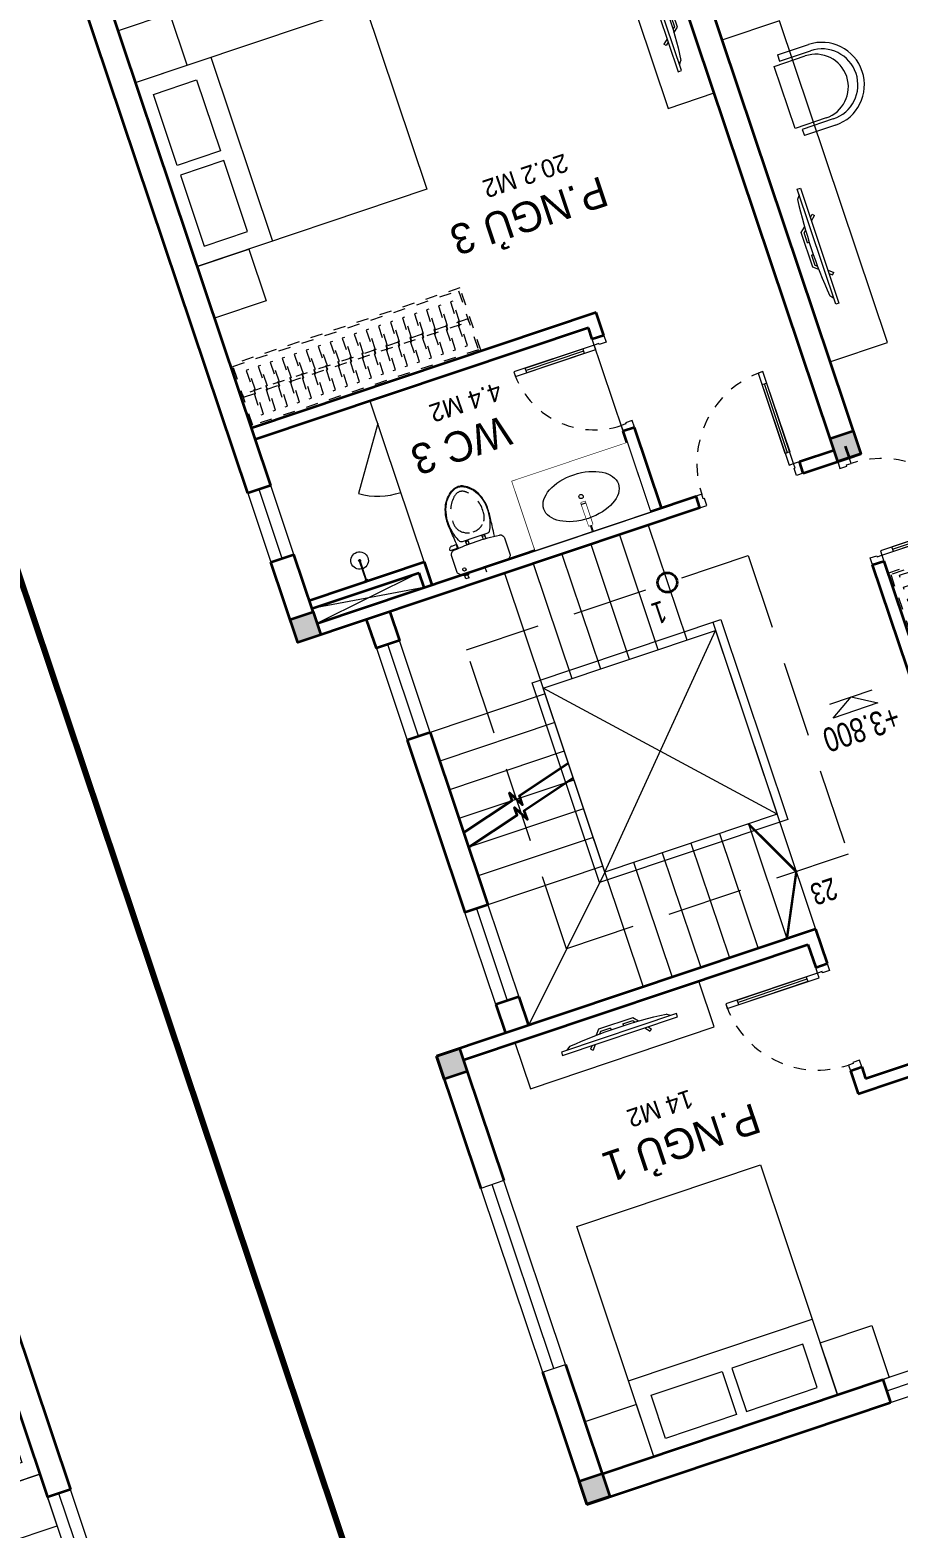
# Model space of a CAD drawing. Header units: metres. Extents: x 568336 to 569219, y 2065964 to 2066430.
# Drawn here: x 568462.29 to 568469.45, y 2066107.12 to 2066119.48 of the extents above; entities that cross this region are included whole.
import ezdxf

# ---------------------------------------------------------------- set-up
doc = ezdxf.new("R2010")
doc.units = ezdxf.units.M
for name, pattern in [('CENTER', [2, 1.25, -0.25, 0.25, -0.25]), ('DASHED', [0.75, 0.5, -0.25]), ('HIDDEN', [0.375, 0.25, -0.125]), ('HIDDEN2', [0.1875, 0.125, -0.0625]), ('X-5M-G-MB PHONGNGU$0$HIDDEN2', [0.1875, 0.125, -0.0625]), ('xref-thap C (mb tang 32-2)$0$HIDDEN', [0.375, 0.25, -0.125]), ('Xref-VCMT-BT3 - tuong bao$0$HIDDEN', [0.375, 0.25, -0.125])]:
    doc.linetypes.add(name, pattern=pattern)
doc.layers.get('0').update_dxf_attribs({"linetype": 'CONTINUOUS'})
doc.layers.get('DEFPOINTS').update_dxf_attribs({"linetype": 'CONTINUOUS'})
for name, color, linetype, lineweight in [('-CONCRETE', 1, 'CONTINUOUS', 35), ('-DOOR', 137, 'CONTINUOUS', 9), ('-FURNITURE', 46, 'CONTINUOUS', 9), ('-HIDE', 3, 'HIDDEN', 13), ('-KH', 143, 'CONTINUOUS', 13), ('-LINE1', 7, 'CONTINUOUS', 18), ('-RANH GIOI KHU DAT', 12, 'CENTER', 18), ('-TEXT', 7, 'CONTINUOUS', 15), ('-WALL', 4, 'CONTINUOUS', 35), ('Bighome_khuat', 251, 'DASHED', 5), ('TEXT25', 2, 'CONTINUOUS', 13)]:
    doc.layers.add(name, color=color, linetype=linetype, lineweight=lineweight)
doc.layers.add('LoLK', color=6, linetype='CONTINUOUS')
doc.styles.add('1', font='arial.ttf')
doc.styles.add('T1', font='', dxfattribs={"height": 200})
doc.styles.get('T1').set_extended_font_data('VNgeometric Light')

# ---------------------------------------------------------------- blocks, each defined once
blk = doc.blocks.new('A$C32e20c34')
blk.add_line((657, 2050), (657, 450))
for points in [[(0, 2050), (450, 2050), (450, 2500), (0, 2500)], [(109, 1910), (485.5, 1910), (485.5, 1292.5), (109, 1292.5)], [(109, 590), (485.5, 590), (485.5, 1207.5), (109, 1207.5)], [(0, 450), (450, 450), (450, 0), (0, 0)]]:
    blk.add_lwpolyline(points, close=True)
blk.add_lwpolyline([(0, 2050), (2000, 2050), (2000, 450), (0, 450), (0, 2050)])
blk = doc.blocks.new('BT1-T2')
at = {"layer": '-DOOR'}
blk.add_lwpolyline([(203987, 45426), (204187, 45426), (204187, 44626), (203987, 44626)], close=True, dxfattribs=at)
blk.add_lwpolyline([(204087, 45426), (204087, 44626)], dxfattribs=at)
at = {"layer": '-RANH GIOI KHU DAT', "linetype": 'HIDDEN', "ltscale": 10, "const_width": 50}
blk.add_lwpolyline([(193687, 28101), (206187, 28101), (206187, 48101), (193687, 48101)], close=True, dxfattribs=at)
at = {"layer": '-WALL'}
for p, q in [((203987, 42201), (203987, 44626)), ((204187, 44626), (203987, 44626)), ((204187, 42201), (204187, 44626))]:
    blk.add_line(p, q, dxfattribs=at)
at = {"layer": '-FURNITURE', "rotation": 180}
blk.add_blockref('A$C32e20c34', (203987, 44876), dxfattribs=at)
blk = doc.blocks.new('*U88')
at = {"color": 251}
blk.add_line((-70, 100), (-70, 700), dxfattribs=at)
for points in [[(-50, 0), (-50, 800), (-90, 800), (-90, 0)], [(-50, 100), (-90, 100), (-90, 700), (-50, 700)], [(-900, -100), (-840, -100), (-840, -40), (-850, -40), (-850, 0), (-900, 0)], [(0, -100), (-60, -100), (-60, -40), (-50, -40), (-50, 0), (0, 0)]]:
    blk.add_lwpolyline(points, close=True)
at = {"layer": 'Bighome_khuat', "linetype": 'Xref-VCMT-BT3 - tuong bao$0$HIDDEN'}
blk.add_arc((-50, 0), 800, 90, 180, dxfattribs=at)
blk = doc.blocks.new('DANH COT')
at = {"layer": '-KH'}
blk.add_line((0, 0), (368, 0), dxfattribs=at)
blk.add_lwpolyline([(379, 118), (-11, 118), (184, 0)], close=True, dxfattribs=at)
blk.add_solid([(184, 0), (184, 118), (379, 118), (184, 0)], dxfattribs=at)
at = {"layer": '-TEXT', "style": '1', "width": 0.75}
blk.add_attdef('CAODO', (-142, 178), '', height=180, dxfattribs=at)
blk = doc.blocks.new('Sink_Cicle')
blk.add_lwpolyline([(17, -50), (-17, -50), (-18, -252), (17, -252)], close=True)
blk.add_circle((0, -300), 17.5)
at = {"layer": 'DEFPOINTS'}
blk.add_line((0, -100), (0, 0), dxfattribs=at)
blk.add_wipeout([(17, -50), (-17, -50), (-18, -252), (17, -252)])
at = {"layer": '-FURNITURE', "linetype": 'Continuous'}
blk.add_ellipse((0, -300), major_axis=(-325, 0), ratio=0.584615, dxfattribs=at)
blk.add_line((-18, -237), (17, -237))
blk = doc.blocks.new('*U175')
at = {"ltscale": 300}
blk.add_lwpolyline([(0, 0), (1000, 0), (1000, -600), (0, -600)], close=True, dxfattribs=at)
blk.add_wipeout([(0, 0), (1000, 0), (1000, -600), (0, -600)], dxfattribs=at)
blk.add_blockref('Sink_Cicle', (500, 0), dxfattribs=at)
blk = doc.blocks.new('A$C18091ED7')
for p, q in [((0, -42), (0, 0)), ((146, -27), (179, -27)), ((146, -27), (146, -30)), ((146, -30), (166, -30)), ((153, -37), (146, -30)), ((152, 0), (152, -27)), ((152, 0), (179, 0)), ((153, -37), (166, -37)), ((153, -40), (153, -37)), ((153, -40), (178, -40)), ((153, -40), (178, -40)), ((153, -40), (153, -42)), ((185, -30), (166, -30)), ((178, -37), (166, -37)), ((185, -30), (178, -37)), ((178, -37), (178, -40)), ((178, -40), (178, -42)), ((179, 0), (179, -27)), ((179, -27), (185, -27)), ((185, -27), (185, -30)), ((-83, -267), (-83, -300)), ((-83, -278), (-83, -288)), ((-61, -290), (-83, -290)), ((-63, -265), (-81, -265)), ((-61, -267), (-61, -300)), ((61, -267), (61, -300)), ((61, -290), (83, -290)), ((63, -265), (81, -265)), ((83, -267), (83, -300)), ((83, -278), (83, -288)), ((165, -262), (165, -290)), ((168, -260), (228, -260)), ((168, -292), (207, -292)), ((231, -274), (231, -262))]:
    blk.add_line(p, q)
for points in [[(230, -219, -0.137407), (225, -235), (222, -241, -0.236081), (198, -255, -0.051961), (-198, -255, -0.236081), (-222, -241), (-225, -235, -0.137407), (-230, -219), (-230, -72, -0.198912), (-226, -63), (-209, -46, -0.198912), (-200, -42), (0, -42), (200, -42, -0.198912), (209, -46), (226, -63, -0.198912), (230, -72)], [(144, -619, -0.212405), (26, -734, -0.027685), (-1, -739, -0.022279), (-26, -734, -0.212405), (-144, -619, -0.142796), (-167, -428, -0.093005), (-128, -309, -0.256439), (-111, -300), (0, -300), (111, -300, -0.256439), (128, -309, -0.093005), (167, -428, -0.142796)]]:
    blk.add_lwpolyline(points, format="xyb", close=True)
at = {"linetype": 'xref-thap C (mb tang 32-2)$0$HIDDEN', "ltscale": 100}
blk.add_lwpolyline([(61, -669, -0.199031), (0, -699, -0.199031), (-61, -669, -0.218924), (-132, -478, -0.153791), (-112, -404, -0.236701), (0, -348, -0.236701), (112, -404, -0.153791), (132, -478, -0.218924)], format="xyb", close=True, dxfattribs=at)
blk.add_circle((166, -78), 13.9)
for centre, radius, start, end in [((-81, -267), 1.98, 90, 180), ((-63, -267), 1.98, 0, 90), ((63, -267), 1.98, 90, 180), ((81, -267), 1.98, 0, 90), ((168, -262), 2.47, 90, 180), ((168, -290), 2.47, 180, 270), ((207, -277), 15.5, 270, 306.4659), ((168, -225), 80.1, 306.4659, 320.3123), ((228, -274), 2.47, 320.3123, 0)]:
    blk.add_arc(centre, radius, start, end)
for points in [[(-156, -259), (-157, -267), (-164, -328), (-169, -385), (-184, -528), (-136, -679), (-50, -735), (-20, -741), (0, -744)], [(156, -259), (157, -267), (164, -328), (169, -385), (184, -528), (136, -679), (50, -735), (20, -741), (0, -744)]]:
    blk.add_open_spline(points, degree=3, knots=[130.613938, 130.613938, 130.613938, 130.613938, 152.852109, 311.129351, 417.703951, 561.383393, 697.692632, 710.812262, 710.812262, 710.812262, 710.812262])
blk = doc.blocks.new('shower')
for points in [[(180919, -32316), (180912, -32316), (180912, -32147), (180919, -32147)], [(180929, -32327), (180902, -32327), (180902, -32316), (180929, -32316)]]:
    blk.add_lwpolyline(points, close=True)
for radius, start, end in [(72, 272.7907, 267.2093), (8.35, 294.8355, 245.1645)]:
    blk.add_arc((180916, -32147), radius, start, end)
blk = doc.blocks.new('*U96')
at = {"color": 251}
blk.add_line((-70, 100), (-70, 600), dxfattribs=at)
for points in [[(-50, 0), (-50, 700), (-90, 700), (-90, 0)], [(-50, 100), (-90, 100), (-90, 600), (-50, 600)], [(-800, -100), (-740, -100), (-740, -40), (-750, -40), (-750, 0), (-800, 0)], [(0, -100), (-60, -100), (-60, -40), (-50, -40), (-50, 0), (0, 0)]]:
    blk.add_lwpolyline(points, close=True)
at = {"layer": 'Bighome_khuat', "linetype": 'Xref-VCMT-BT3 - tuong bao$0$HIDDEN'}
blk.add_arc((-50, 0), 700, 90, 180, dxfattribs=at)
blk = doc.blocks.new('*U189')
at = {"linetype": 'X-5M-G-MB PHONGNGU$0$HIDDEN2'}
for points in [[(0, 600), (0, 0), (2182, 0), (2182, 600)], [(2162, 580), (2162, 20), (20, 20), (20, 580)], [(2162, 287), (2162, 313), (20, 313), (20, 287)], [(114, 319), (109, 319), (109, 280), (114, 280)], [(228, 319), (223, 319), (223, 280), (228, 280)], [(342, 319), (337, 319), (337, 280), (342, 280)], [(456, 319), (451, 319), (451, 280), (456, 280)], [(570, 319), (565, 319), (565, 280), (570, 280)], [(684, 319), (679, 319), (679, 280), (684, 280)], [(798, 319), (793, 319), (793, 280), (798, 280)], [(912, 319), (907, 319), (907, 280), (912, 280)], [(1026, 319), (1021, 319), (1021, 280), (1026, 280)], [(1140, 319), (1135, 319), (1135, 280), (1140, 280)], [(1254, 319), (1249, 319), (1249, 280), (1254, 280)], [(1368, 319), (1363, 319), (1363, 280), (1368, 280)], [(1482, 319), (1477, 319), (1477, 280), (1482, 280)], [(1596, 319), (1591, 319), (1591, 280), (1596, 280)], [(1710, 319), (1705, 319), (1705, 280), (1710, 280)], [(1824, 319), (1819, 319), (1819, 280), (1824, 280)], [(1938, 319), (1933, 319), (1933, 280), (1938, 280)], [(2052, 319), (2047, 319), (2047, 280), (2052, 280)]]:
    blk.add_lwpolyline(points, close=True, dxfattribs=at)
for points in [[(122, 313), (122, 515), (100, 515), (100, 313)], [(236, 313), (236, 515), (214, 515), (214, 313)], [(350, 313), (350, 515), (328, 515), (328, 313)], [(464, 313), (464, 515), (442, 515), (442, 313)], [(578, 313), (578, 515), (556, 515), (556, 313)], [(692, 313), (692, 515), (670, 515), (670, 313)], [(806, 313), (806, 515), (784, 515), (784, 313)], [(920, 313), (920, 515), (898, 515), (898, 313)], [(1034, 313), (1034, 515), (1012, 515), (1012, 313)], [(1148, 313), (1148, 515), (1126, 515), (1126, 313)], [(1262, 313), (1262, 515), (1240, 515), (1240, 313)], [(1376, 313), (1376, 515), (1354, 515), (1354, 313)], [(1490, 313), (1490, 515), (1468, 515), (1468, 313)], [(1604, 313), (1604, 515), (1582, 515), (1582, 313)], [(1718, 313), (1718, 515), (1696, 515), (1696, 313)], [(1832, 313), (1832, 515), (1810, 515), (1810, 313)], [(1946, 313), (1946, 515), (1924, 515), (1924, 313)], [(2060, 313), (2060, 515), (2038, 515), (2038, 313)], [(100, 287), (100, 92), (122, 92), (122, 287)], [(214, 287), (214, 92), (236, 92), (236, 287)], [(328, 287), (328, 92), (350, 92), (350, 287)], [(442, 287), (442, 92), (464, 92), (464, 287)], [(556, 287), (556, 92), (578, 92), (578, 287)], [(670, 287), (670, 92), (692, 92), (692, 287)], [(784, 287), (784, 92), (806, 92), (806, 287)], [(898, 287), (898, 92), (920, 92), (920, 287)], [(1012, 287), (1012, 92), (1034, 92), (1034, 287)], [(1126, 287), (1126, 92), (1148, 92), (1148, 287)], [(1240, 287), (1240, 92), (1262, 92), (1262, 287)], [(1354, 287), (1354, 92), (1376, 92), (1376, 287)], [(1468, 287), (1468, 92), (1490, 92), (1490, 287)], [(1582, 287), (1582, 92), (1604, 92), (1604, 287)], [(1696, 287), (1696, 92), (1718, 92), (1718, 287)], [(1810, 287), (1810, 92), (1832, 92), (1832, 287)], [(1924, 287), (1924, 92), (1946, 92), (1946, 287)], [(2038, 287), (2038, 92), (2060, 92), (2060, 287)]]:
    blk.add_lwpolyline(points, dxfattribs=at)
blk = doc.blocks.new('XR.MB.LM123$0$tvi 1')
blk.add_lwpolyline([(29, 0), (29, -1000), (0, -1000), (0, 0)], close=True)
for points in [[(29, -50), (52, -81)], [(-24, -236), (-39, -252)], [(0, -256), (-24, -236)], [(0, -285), (-39, -252)], [(70, -315), (111, -350), (111, -650), (70, -685)], [(89, -446), (89, -360), (71, -345)], [(89, -446), (73, -446)], [(89, -554), (89, -640), (71, -655)], [(89, -554), (73, -554)], [(0, -715), (-39, -748)], [(-24, -764), (-39, -748)], [(0, -744), (-24, -764)], [(29, -950), (52, -919)]]:
    blk.add_lwpolyline(points)
blk.add_arc((-4025, -500), 4099, 354.1311, 5.8689)
blk = doc.blocks.new('*U195')
at = {"linetype": 'X-5M-G-MB PHONGNGU$0$HIDDEN2'}
for points in [[(0, 600), (0, 0), (2339, 0), (2339, 600)], [(2319, 580), (2319, 20), (20, 20), (20, 580)], [(2319, 287), (2319, 313), (20, 313), (20, 287)], [(114, 319), (109, 319), (109, 280), (114, 280)], [(228, 319), (223, 319), (223, 280), (228, 280)], [(342, 319), (337, 319), (337, 280), (342, 280)], [(456, 319), (451, 319), (451, 280), (456, 280)], [(570, 319), (565, 319), (565, 280), (570, 280)], [(684, 319), (679, 319), (679, 280), (684, 280)], [(798, 319), (793, 319), (793, 280), (798, 280)], [(912, 319), (907, 319), (907, 280), (912, 280)], [(1026, 319), (1021, 319), (1021, 280), (1026, 280)], [(1140, 319), (1135, 319), (1135, 280), (1140, 280)], [(1254, 319), (1249, 319), (1249, 280), (1254, 280)], [(1368, 319), (1363, 319), (1363, 280), (1368, 280)], [(1482, 319), (1477, 319), (1477, 280), (1482, 280)], [(1596, 319), (1591, 319), (1591, 280), (1596, 280)], [(1710, 319), (1705, 319), (1705, 280), (1710, 280)], [(1824, 319), (1819, 319), (1819, 280), (1824, 280)], [(1938, 319), (1933, 319), (1933, 280), (1938, 280)], [(2052, 319), (2047, 319), (2047, 280), (2052, 280)], [(2166, 319), (2161, 319), (2161, 280), (2166, 280)], [(2280, 319), (2275, 319), (2275, 280), (2280, 280)]]:
    blk.add_lwpolyline(points, close=True, dxfattribs=at)
for points in [[(122, 313), (122, 515), (100, 515), (100, 313)], [(236, 313), (236, 515), (214, 515), (214, 313)], [(350, 313), (350, 515), (328, 515), (328, 313)], [(464, 313), (464, 515), (442, 515), (442, 313)], [(578, 313), (578, 515), (556, 515), (556, 313)], [(692, 313), (692, 515), (670, 515), (670, 313)], [(806, 313), (806, 515), (784, 515), (784, 313)], [(920, 313), (920, 515), (898, 515), (898, 313)], [(1034, 313), (1034, 515), (1012, 515), (1012, 313)], [(1148, 313), (1148, 515), (1126, 515), (1126, 313)], [(1262, 313), (1262, 515), (1240, 515), (1240, 313)], [(1376, 313), (1376, 515), (1354, 515), (1354, 313)], [(1490, 313), (1490, 515), (1468, 515), (1468, 313)], [(1604, 313), (1604, 515), (1582, 515), (1582, 313)], [(1718, 313), (1718, 515), (1696, 515), (1696, 313)], [(1832, 313), (1832, 515), (1810, 515), (1810, 313)], [(1946, 313), (1946, 515), (1924, 515), (1924, 313)], [(2060, 313), (2060, 515), (2038, 515), (2038, 313)], [(2174, 313), (2174, 515), (2152, 515), (2152, 313)], [(2288, 313), (2288, 515), (2266, 515), (2266, 313)], [(100, 287), (100, 92), (122, 92), (122, 287)], [(214, 287), (214, 92), (236, 92), (236, 287)], [(328, 287), (328, 92), (350, 92), (350, 287)], [(442, 287), (442, 92), (464, 92), (464, 287)], [(556, 287), (556, 92), (578, 92), (578, 287)], [(670, 287), (670, 92), (692, 92), (692, 287)], [(784, 287), (784, 92), (806, 92), (806, 287)], [(898, 287), (898, 92), (920, 92), (920, 287)], [(1012, 287), (1012, 92), (1034, 92), (1034, 287)], [(1126, 287), (1126, 92), (1148, 92), (1148, 287)], [(1240, 287), (1240, 92), (1262, 92), (1262, 287)], [(1354, 287), (1354, 92), (1376, 92), (1376, 287)], [(1468, 287), (1468, 92), (1490, 92), (1490, 287)], [(1582, 287), (1582, 92), (1604, 92), (1604, 287)], [(1696, 287), (1696, 92), (1718, 92), (1718, 287)], [(1810, 287), (1810, 92), (1832, 92), (1832, 287)], [(1924, 287), (1924, 92), (1946, 92), (1946, 287)], [(2038, 287), (2038, 92), (2060, 92), (2060, 287)], [(2152, 287), (2152, 92), (2174, 92), (2174, 287)], [(2266, 287), (2266, 92), (2288, 92), (2288, 287)]]:
    blk.add_lwpolyline(points, dxfattribs=at)
blk = doc.blocks.new('A$C5C575821')
at = {"layer": '-CONCRETE'}
h = blk.add_hatch(color=256, dxfattribs=at)
h.dxf.hatch_style = 1
h.paths.add_polyline_path([(0, 200), (0, 0), (200, 0), (200, 200)])
blk.add_lwpolyline([(0, 0), (200, 0), (200, 200), (0, 200)], close=True, dxfattribs=at)
blk = doc.blocks.new('A$C06be1633')
at = {"layer": '-FURNITURE'}
for p, q in [((0, 54), (0, 324)), ((54, 54), (54, 324)), ((81, 0), (81, 270)), ((621, 270), (621, 0)), ((648, 324), (648, 54)), ((701, 324), (701, 54)), ((0, 54), (54, 54)), ((621, 0), (81, 0)), ((648, 54), (701, 54))]:
    blk.add_line(p, q, dxfattribs=at)
for centre, radius in [((351, 324), 351), ((351, 324), 297), ((351, 270), 270)]:
    blk.add_arc(centre, radius, 0, 180, dxfattribs=at)
blk = doc.blocks.new('BT4-T2.1')
at = {"layer": '-DOOR'}
for points in [[(568467.183, 2066116.169), (568466.929, 2066116.928)], [(568464.371, 2066115.12), (568464.18, 2066115.689)], [(568465.496, 2066113.652), (568465.242, 2066114.41)], [(568465.973, 2066112.23), (568466.227, 2066111.471)], [(568466.613, 2066108.436), (568466.104, 2066109.953)], [(568470.212, 2066108.536), (568469.358, 2066108.249)]]:
    blk.add_lwpolyline(points, dxfattribs=at)
for points in [[(568464.275, 2066115.721), (568464.085, 2066115.657), (568464.276, 2066115.089), (568464.466, 2066115.152)], [(568465.337, 2066114.442), (568465.147, 2066114.379), (568465.401, 2066113.62), (568465.591, 2066113.684)], [(568466.322, 2066111.503), (568466.133, 2066111.44), (568465.878, 2066112.198), (568466.068, 2066112.262)], [(568466.199, 2066109.985), (568466.009, 2066109.921), (568466.518, 2066108.404), (568466.707, 2066108.468)], [(568469.327, 2066108.344), (568469.39, 2066108.155), (568470.244, 2066108.441), (568470.18, 2066108.63)]]:
    blk.add_lwpolyline(points, close=True, dxfattribs=at)
at = {"layer": '-FURNITURE'}
blk.add_line((568465.541, 2066115.091), (568465.096, 2066116.418), dxfattribs=at)
for points in [[(568467.555, 2066118.833), (568467.934, 2066118.961), (568467.426, 2066120.477), (568467.046, 2066120.35)], [(568467.935, 2066111.253), (568467.808, 2066111.632), (568466.291, 2066111.124), (568466.419, 2066110.744)]]:
    blk.add_lwpolyline(points, close=True, dxfattribs=at)
for points in [[(568468.89, 2066116.741), (568469.364, 2066116.9), (568468.473, 2066119.555), (568467.999, 2066119.396)], [(568465.158, 2066116.233), (568464.999, 2066115.655)], [(568465.497, 2066115.002), (568464.656, 2066114.583)], [(568465.538, 2066114.879), (568464.615, 2066114.707)]]:
    blk.add_lwpolyline(points, dxfattribs=at)
blk.add_arc((568465.158, 2066116.233), 0.6, 254.6773, 288.5408, dxfattribs=at)
at = {"layer": '-HIDE', "ltscale": 10}
for points in [[(568467.032, 2066112.532), (568467.945, 2066114.526)], [(568468.454, 2066113.009), (568466.523, 2066114.049)]]:
    blk.add_lwpolyline(points, dxfattribs=at)
at = {"layer": '-KH', "linetype": 'HIDDEN2', "ltscale": 5}
blk.add_lwpolyline([(568468.215, 2066115.144), (568469.041, 2066112.679), (568466.717, 2066111.899), (568465.89, 2066114.364)], close=True, dxfattribs=at)
at = {"layer": '-LINE1'}
for p, q in [((568467.39, 2066115.395), (568467.708, 2066114.447)), ((568467.153, 2066115.315), (568467.471, 2066114.367)), ((568466.679, 2066115.156), (568466.997, 2066114.208)), ((568466.916, 2066115.236), (568467.234, 2066114.288)), ((568466.442, 2066115.077), (568466.76, 2066114.129)), ((568466.205, 2066114.997), (568467.35, 2066111.584)), ((568467.923, 2066114.593), (568468.772, 2066112.061)), ((568468.217, 2066112.93), (568468.535, 2066111.982)), ((568467.98, 2066112.85), (568468.298, 2066111.902)), ((568467.506, 2066112.691), (568467.824, 2066111.743)), ((568467.743, 2066112.771), (568468.061, 2066111.823)), ((568467.269, 2066112.612), (568467.587, 2066111.664))]:
    blk.add_line(p, q, dxfattribs=at)
for points in [[(568468.543, 2066112.965), (568466.988, 2066112.444), (568466.434, 2066114.093), (568467.989, 2066114.615)], [(568468.454, 2066113.009), (568467.032, 2066112.532), (568466.523, 2066114.049), (568467.945, 2066114.526)]]:
    blk.add_lwpolyline(points, close=True, dxfattribs=at)
for points in [[(568466.539, 2066114.002), (568465.591, 2066113.684)], [(568466.619, 2066113.765), (568465.67, 2066113.447)], [(568466.698, 2066113.528), (568465.75, 2066113.21)], [(568466.777, 2066113.291), (568465.829, 2066112.973)], [(568466.857, 2066113.054), (568465.909, 2066112.736)], [(568466.936, 2066112.817), (568465.988, 2066112.499)], [(568467.016, 2066112.58), (568466.068, 2066112.262)], [(568467.032, 2066112.532), (568466.402, 2066111.266)]]:
    blk.add_lwpolyline(points, dxfattribs=at)
at = {"layer": '-LINE1', "const_width": 0.02}
blk.add_lwpolyline([(568468.535, 2066111.982), (568468.613, 2066112.535), (568468.217, 2066112.93)], dxfattribs=at)
at = {"layer": '-RANH GIOI KHU DAT', "linetype": 'HIDDEN', "ltscale": 10, "const_width": 0.05}
blk.add_lwpolyline([(568465.624, 2066104.779), (568482.553, 2066110.46), (568478.451, 2066124.911), (568472.346, 2066128.131), (568459.261, 2066123.739)], close=True, dxfattribs=at)
at = {"layer": '-WALL'}
for p, q in [((568467.236, 2066121.671), (568469.144, 2066115.983)), ((568468.891, 2066116.109), (568467.11, 2066121.418)), ((568464.275, 2066115.721), (568462.844, 2066119.987)), ((568466.96, 2066117.149), (568464.116, 2066116.195)), ((568467.024, 2066116.959), (568466.96, 2066117.149)), ((568466.897, 2066117.022), (568464.148, 2066116.1)), ((568466.929, 2066116.928), (568466.897, 2066117.022)), ((568467.024, 2066116.959), (568466.929, 2066116.928)), ((568467.278, 2066116.201), (568467.183, 2066116.169)), ((568467.406, 2066115.505), (568467.183, 2066116.169)), ((568467.501, 2066115.537), (568467.278, 2066116.201)), ((568468.638, 2066115.919), (568468.923, 2066116.014)), ((568469.017, 2066116.046), (568469.049, 2066115.951)), ((568468.67, 2066115.824), (568468.638, 2066115.919)), ((568468.67, 2066115.824), (568469.049, 2066115.951)), ((568469.049, 2066115.951), (568469.144, 2066115.983)), ((568464.656, 2066114.583), (568467.785, 2066115.633)), ((568467.817, 2066115.538), (568467.785, 2066115.633)), ((568467.817, 2066115.538), (568464.499, 2066114.425)), ((568464.276, 2066115.089), (568464.466, 2066115.152)), ((568464.499, 2066114.425), (568464.276, 2066115.089)), ((568464.593, 2066114.773), (568465.541, 2066115.091)), ((568464.615, 2066114.707), (568465.497, 2066115.002)), ((568465.497, 2066115.002), (568465.538, 2066114.879)), ((568465.541, 2066115.091), (568465.604, 2066114.901)), ((568469.24, 2066115.066), (568469.335, 2066115.098)), ((568469.24, 2066115.066), (568470.163, 2066112.317)), ((568469.335, 2066115.098), (568470.226, 2066112.443)), ((568465.591, 2066113.684), (568466.068, 2066112.262)), ((568465.401, 2066113.62), (568465.878, 2066112.198)), ((568468.772, 2066112.061), (568465.643, 2066111.012)), ((568468.772, 2066112.061), (568468.867, 2066111.777)), ((568465.865, 2066110.981), (568468.709, 2066111.934)), ((568468.709, 2066111.934), (568468.773, 2066111.745)), ((568468.773, 2066111.745), (568468.867, 2066111.777)), ((568466.133, 2066111.44), (568466.212, 2066111.203)), ((568466.322, 2066111.503), (568466.402, 2066111.266)), ((568469.185, 2066110.829), (568470.41, 2066111.239)), ((568465.643, 2066111.012), (568466.009, 2066109.921)), ((568469.059, 2066110.892), (568469.154, 2066110.923)), ((568469.122, 2066110.702), (568469.975, 2066110.988)), ((568469.154, 2066110.923), (568469.185, 2066110.829)), ((568465.896, 2066110.886), (568466.199, 2066109.985)), ((568469.059, 2066110.892), (568469.122, 2066110.702)), ((568466.707, 2066108.468), (568467.01, 2066107.567)), ((568466.518, 2066108.404), (568466.884, 2066107.314)), ((568467.01, 2066107.567), (568469.327, 2066108.344)), ((568466.884, 2066107.314), (568469.39, 2066108.155))]:
    blk.add_line(p, q, dxfattribs=at)
for points in [[(568464.085, 2066115.657), (568462.591, 2066120.113)], [(568464.275, 2066115.721), (568464.085, 2066115.657)], [(568464.625, 2066114.678), (568464.466, 2066115.152)], [(568465.257, 2066114.679), (568465.337, 2066114.442), (568465.147, 2066114.379), (568465.067, 2066114.616)], [(568465.591, 2066113.684), (568465.401, 2066113.62)], [(568465.868, 2066112.857), (568466.268, 2066113.123), (568466.247, 2066113.185), (568466.352, 2066113.086), (568466.327, 2066113.162), (568466.731, 2066113.43)], [(568465.909, 2066112.736), (568466.309, 2066113.001), (568466.288, 2066113.064), (568466.393, 2066112.965), (568466.368, 2066113.04), (568466.772, 2066113.309)], [(568466.068, 2066112.262), (568465.878, 2066112.198)], [(568466.322, 2066111.503), (568466.133, 2066111.44)], [(568469.327, 2066108.344), (568469.39, 2066108.155)]]:
    blk.add_lwpolyline(points, dxfattribs=at)
blk.add_circle((568467.549, 2066114.921), 0.0805, dxfattribs=at)
at = {"layer": '-DOOR'}
for p, xscale, yscale, zscale, rotation in [((568468.638, 2066115.919), 0.001, 0.001, 0.001, 18.54082500082936), ((568469.335, 2066115.098), 0.0009999999999999998, 0.0009999999999999998, 0.0009999999999999998, 288.5408250008293), ((568468.773, 2066111.745), 0.0009999999999999994, 0.0009999999999999994, 0.0009999999999999994, 108.5408250008293)]:
    blk.add_blockref('*U88', p, dxfattribs=dict(at, xscale=xscale, yscale=yscale, zscale=zscale, rotation=rotation))
at = {"layer": '-FURNITURE'}
for name, p, xscale, yscale, zscale, rotation in [('A$C32e20c34', (568463.811, 2066117.103), 0.001, 0.001, 0.001, 18.54082500082936), ('A$C06be1633', (568468.405, 2066119.257), 0.0009999999999999998, 0.0009999999999999998, 0.0009999999999999998, 288.5408250008293), ('shower', (568626.313, 2066203.108), -0.001, 0.001, 0.001, 18.54082500082937), ('A$C32e20c34', (568469.38, 2066108.362), 0.0009999999999999994, 0.0009999999999999994, 0.0009999999999999994, 108.5408250008293)]:
    blk.add_blockref(name, p, dxfattribs=dict(at, xscale=xscale, yscale=yscale, zscale=zscale, rotation=rotation))
at = {"layer": '-FURNITURE', "extrusion": (0, 0, -1)}
for name, p, xscale, yscale, zscale, rotation in [('XR.MB.LM123$0$tvi 1', (-568467.637, 2066119.136), 0.001, 0.001, 0.001, 161.4554852767622), ('XR.MB.LM123$0$tvi 1', (-568468.965, 2066117.227), -0.0009999999999999996, 0.0009999999999999998, 0.001, 161.4628647215791), ('*U189', (-568465.837, 2066117.352), -0.0009166666666659738, 0.0009166666666659738, -0.0009166666666659738, 161.4591749991706), ('*U195', (-568470.051, 2066112.965), 0.0009166666666659738, 0.0009166666666659738, -0.000916666666665974, 71.45917499917064), ('XR.MB.LM123$0$tvi 1', (-568467.632, 2066111.336), 0.001, 0.001, 0.001, 71.45548527676226)]:
    blk.add_blockref(name, p, dxfattribs=dict(at, xscale=xscale, yscale=yscale, zscale=zscale, rotation=rotation))
at = {"layer": '-WALL', "xscale": -0.0009999999999999998, "yscale": 0.001, "zscale": 0.001, "rotation": 198.5408250008294}
for p in [(568468.891, 2066116.109), (568464.435, 2066114.615), (568465.643, 2066111.012), (568466.82, 2066107.504)]:
    blk.add_blockref('A$C5C575821', p, dxfattribs=at)
at = {"layer": '-WALL'}
ref = blk.add_blockref('DANH COT', (568468.89, 2066113.918), dxfattribs=dict(at, xscale=-0.0009999999999999998, yscale=0.001, zscale=0.001, rotation=198.5408250008294))
ref.add_attrib('CAODO', '+3.800', (568469.426, 2066113.91), dxfattribs={"layer": '-TEXT', "height": 0.2, "rotation": 198.5408, "style": '1', "width": 0.75})
at = {"layer": '-TEXT', "color": 2}
for s, p in [('P.NGỦ 3', (568467.002, 2066118.277)), ('P.NGỦ 1', (568468.26, 2066110.629))]:
    blk.add_text(s, height=0.25, rotation=198.5408, dxfattribs=at).set_placement(p)
at = {"layer": '-TEXT', "style": '1', "width": 0.75}
for s, p in [('1', (568467.503, 2066114.775)), ('23', (568468.912, 2066112.49))]:
    blk.add_text(s, height=0.18, rotation=198.5408, dxfattribs=at).set_placement(p)
at = {"layer": 'TEXT25', "style": 'T1'}
for s, p in [('20.2 M2', (568466.698, 2066118.463)), ('4.4 M2', (568466.151, 2066116.576)), ('14 M2', (568467.729, 2066110.74))]:
    blk.add_text(s, height=0.15, rotation=198.5408, dxfattribs=at).set_placement(p)
at = {"layer": '-FURNITURE', "extrusion": (0, 0, -1), "xscale": -0.001, "yscale": 0.001, "zscale": -0.001, "rotation": 161.4591749991705}
blk.add_blockref('*U175', (-568467.406, 2066115.505), dxfattribs=at)
at = {"layer": '-DOOR', "xscale": 0.0009999999999999994, "yscale": 0.0009999999999999994, "zscale": 0.0009999999999999994, "rotation": 108.5408250008293}
blk.add_blockref('*U96', (568466.929, 2066116.928), dxfattribs=at)
at = {"layer": '-FURNITURE', "xscale": 0.0009999999999999998, "yscale": 0.0009999999999999998, "zscale": 0.0009999999999999998, "rotation": 198.5408250008294}
blk.add_blockref('A$C18091ED7', (568466.056, 2066115.008), dxfattribs=at)
at = {"layer": '-TEXT', "color": 2}
blk.add_text('WC 3', height=0.25, rotation=198.5408, dxfattribs=at).set_placement((568466.203, 2066116.304))

msp = doc.modelspace()

# ---------------------------------------------------------------- block references
at = {"layer": '-KH', "xscale": -0.001, "yscale": 0.001, "zscale": 0.001, "rotation": 198.5514997543399}
msp.add_blockref('BT1-T2', (568254.847, 2066084.78), dxfattribs=at)

# ---------------------------------------------------------------- next in the draw order: block references
at = {"layer": 'LoLK'}
msp.add_blockref('BT4-T2.1', (0, 0), dxfattribs=at)

doc.saveas('drawing.dxf')
